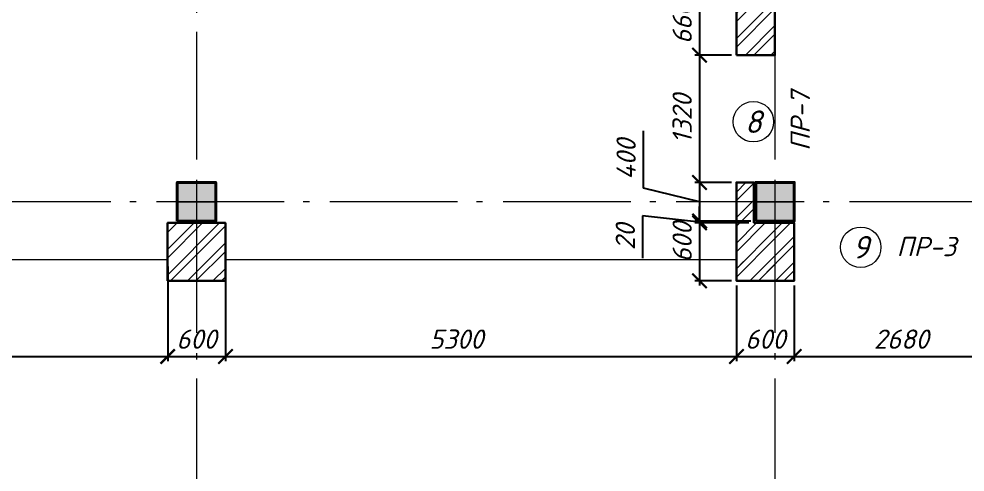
# Model space of a CAD drawing. Header units: millimetres. Extents: x -238377 to -11282, y -123214 to -44846.
# Drawn here: x -164343 to -154530, y -76014 to -71314 of the extents above; entities that cross this region are included whole.
import ezdxf
from ezdxf.enums import TextEntityAlignment as Align

# ---------------------------------------------------------------- set-up
doc = ezdxf.new("R2010")
doc.units = ezdxf.units.MM
doc.header["$MEASUREMENT"] = 0
doc.linetypes.add('Double Dashed', pattern=[1797.222233, 1325, -211.666656, 63.333344, -197.222233])
doc.linetypes.add('штриховаяX2', pattern=[38.1, 25.4, -12.7])
doc.layers.get('0').update_dxf_attribs({"lineweight": 5})
doc.layers.add('#Hatch', color=252, linetype='Continuous', lineweight=5, true_color=0x696969)
for name, color, linetype in [('#стены наруж', 7, 'Continuous'), ('колонны', 7, 'Continuous'), ('оси', 7, 'Continuous')]:
    doc.layers.add(name, color=color, linetype=linetype)
for name, color, linetype, lineweight in [('k_ Рамка', 7, 'Continuous', 50), ('колонны_Ном._пера__94', 252, 'Continuous', 13), ('колонны_Ном._пера__99', 7, 'Continuous', 40), ('оси_Ном._пера__96', 7, 'Continuous', 5), ('размеры', 7, 'Continuous', 5), ('чертеж_Ном._пера__96', 7, 'Continuous', 13)]:
    doc.layers.add(name, color=color, linetype=linetype, lineweight=lineweight)
doc.styles.get("Standard").update_dxf_attribs({"font": 'isocpeui.ttf'})
doc.styles.add('STEP PR', font='isocpeui.ttf')
doc.styles.add('СГЕНЕРИР_СТИЛЬ_3', font='gost_2_304-81_type.ttf')
doc.dimstyles.get("Standard").update_dxf_attribs({"dimtxt": 200, "dimasz": 150, "dimexe": 50, "dimexo": 50, "dimgap": 80, "dimtad": 1, "dimdec": 0, "dimzin": 0, "dimdsep": 46, "dimtxsty": 'Standard', "dimblk": 'ARCHTICK', "dimcen": 5, "dimdle": 50, "dimadec": 0, "dimazin": 0, "dimtfac": 1, "dimtdec": 0, "dimtofl": 0, "dimtmove": 1, "dimatfit": 3, "dimfxl": 1, "dimtolj": 1, "dimtzin": 0, "dimarcsym": 0})

# ---------------------------------------------------------------- blocks, each defined once
blk = doc.blocks.new('Стандартный маркер сетки_10')
at = {"layer": 'оси_Ном._пера__96', "linetype": 'Double Dashed'}
blk.add_line((900, 0), (20403.4, 0), dxfattribs=at)
at = {"layer": 'оси_Ном._пера__96', "style": 'СГЕНЕРИР_СТИЛЬ_3'}
blk.add_attdef('AC_MarkerText_1', text='', height=350, rotation=90, dxfattribs=at).set_placement((21973.1, -173.1), align=Align.BOTTOM_LEFT)
blk = doc.blocks.new('Стандартный маркер сетки_11')
at = {"layer": 'оси_Ном._пера__96', "linetype": 'Double Dashed'}
blk.add_line((900, 0), (20403.4, 0), dxfattribs=at)
at = {"layer": 'оси_Ном._пера__96', "style": 'СГЕНЕРИР_СТИЛЬ_3'}
blk.add_attdef('AC_MarkerText_1', text='', height=350, rotation=90, dxfattribs=at).set_placement((21973.1, -208.7), align=Align.BOTTOM_LEFT)
blk = doc.blocks.new('_ArchTick')
at = {"color": 0, "linetype": 'ByBlock', "const_width": 0.15}
blk.add_lwpolyline([(-0.5, -0.5), (0.5, 0.5)], dxfattribs=at)
blk = doc.blocks.new('*D52')
at = {"layer": 'Defpoints', "color": 0, "transparency": 16777216}
for p in [(-162800.3, -74305.6), (-168200.5, -74399.1), (-162800.3, -74815.4)]:
    blk.add_point(p, dxfattribs=at)
at = {"layer": 'размеры', "color": 0, "lineweight": -2, "transparency": 16777216}
for p, q in [((-162800.3, -74355.6), (-162800.3, -74865.4)), ((-168200.5, -74449.1), (-168200.5, -74865.4)), ((-168250.5, -74815.4), (-162750.3, -74815.4))]:
    blk.add_line(p, q, dxfattribs=at)
at = {"layer": 'размеры', "color": 0, "lineweight": -2, "transparency": 16777216, "xscale": 150, "yscale": 150, "zscale": 150, "rotation": 180}
blk.add_blockref('_ArchTick', (-168200.5, -74815.4), dxfattribs=at)
at = {"layer": 'размеры', "color": 0, "lineweight": -2, "transparency": 16777216, "xscale": 150, "yscale": 150, "zscale": 150}
blk.add_blockref('_ArchTick', (-162800.3, -74815.4), dxfattribs=at)
at = {"layer": 'размеры', "color": 0, "transparency": 16777216, "insert": (-165805.4, -74635.4), "char_height": 200, "attachment_point": 5}
blk.add_mtext('\\A1;5400', dxfattribs=at)
blk = doc.blocks.new('*D53')
at = {"layer": 'Defpoints', "color": 0, "transparency": 16777216}
for p in [(-162800.3, -73830.4), (-162200.3, -73950.4), (-162200.3, -74815.4)]:
    blk.add_point(p, dxfattribs=at)
at = {"layer": 'размеры', "color": 0, "lineweight": -2, "transparency": 16777216}
for p, q in [((-162800.3, -73880.4), (-162800.3, -74865.4)), ((-162200.3, -74000.4), (-162200.3, -74865.4)), ((-162850.3, -74815.4), (-162150.3, -74815.4))]:
    blk.add_line(p, q, dxfattribs=at)
at = {"layer": 'размеры', "color": 0, "lineweight": -2, "transparency": 16777216, "xscale": 150, "yscale": 150, "zscale": 150, "rotation": 180}
blk.add_blockref('_ArchTick', (-162800.3, -74815.4), dxfattribs=at)
at = {"layer": 'размеры', "color": 0, "lineweight": -2, "transparency": 16777216, "xscale": 150, "yscale": 150, "zscale": 150}
blk.add_blockref('_ArchTick', (-162200.3, -74815.4), dxfattribs=at)
at = {"layer": 'размеры', "color": 0, "transparency": 16777216, "insert": (-162501.2, -74635.4), "char_height": 200, "attachment_point": 5}
blk.add_mtext('\\A1;600', dxfattribs=at)
blk = doc.blocks.new('*D54')
at = {"layer": 'Defpoints', "color": 0, "transparency": 16777216}
for p in [(-162200.3, -74030.4), (-156901.5, -74030.4), (-156901.5, -74815.4)]:
    blk.add_point(p, dxfattribs=at)
at = {"layer": 'размеры', "color": 0, "lineweight": -2, "transparency": 16777216}
for p, q in [((-162200.3, -74080.4), (-162200.3, -74865.4)), ((-156901.5, -74080.4), (-156901.5, -74865.4)), ((-162250.3, -74815.4), (-156851.5, -74815.4))]:
    blk.add_line(p, q, dxfattribs=at)
at = {"layer": 'размеры', "color": 0, "lineweight": -2, "transparency": 16777216, "xscale": 150, "yscale": 150, "zscale": 150, "rotation": 180}
blk.add_blockref('_ArchTick', (-162200.3, -74815.4), dxfattribs=at)
at = {"layer": 'размеры', "color": 0, "lineweight": -2, "transparency": 16777216, "xscale": 150, "yscale": 150, "zscale": 150}
blk.add_blockref('_ArchTick', (-156901.5, -74815.4), dxfattribs=at)
at = {"layer": 'размеры', "color": 0, "transparency": 16777216, "insert": (-159805.4, -74635.4), "char_height": 200, "attachment_point": 5}
blk.add_mtext('\\A1;5300', dxfattribs=at)
blk = doc.blocks.new('Колонна_15_1', base_point=(22379, 71855.7))
at = {"layer": 'колонны_Ном._пера__94', "linetype": 'Continuous', "true_color": 0x7d7d7d}
blk.add_hatch(color=8, dxfattribs=at).paths.add_polyline_path([(22179, 71646.7), (22579, 71646.7), (22579, 72046.7), (22179, 72046.7)])
blk.add_hatch(color=8, dxfattribs=at).paths.add_polyline_path([(22179, 71646.7), (22579, 71646.7), (22579, 72046.7), (22179, 72046.7)])
at = {"layer": 'колонны_Ном._пера__99', "linetype": 'Continuous', "flags": 128}
blk.add_lwpolyline([(22179, 71646.7), (22579, 71646.7), (22579, 72046.7), (22179, 72046.7)], close=True, dxfattribs=at)
at = {"layer": 'колонны_Ном._пера__99', "color": 8, "linetype": 'Continuous', "true_color": 0x737373, "flags": 128}
blk.add_lwpolyline([(22179, 71646.7), (22579, 71646.7), (22579, 72046.7), (22179, 72046.7)], close=True, dxfattribs=at)
at = {"layer": 'оси_Ном._пера__96', "color": 253, "lineweight": 5, "true_color": 0x9c9c9c}
for points in [[(22379.3, 72046.7), (22379.3, 71646.7)], [(22379.3, 72046.7), (22379.3, 71646.7)], [(22179, 71846.7), (22579, 71846.7)], [(22179, 71846.7), (22579, 71846.7)]]:
    blk.add_lwpolyline(points, dxfattribs=at)
blk = doc.blocks.new('*D67')
at = {"layer": 'Defpoints', "color": 0, "transparency": 16777216}
for p in [(-156901.5, -74030.4), (-156301.8, -74030.4), (-156301.8, -74815.4)]:
    blk.add_point(p, dxfattribs=at)
at = {"layer": 'размеры', "color": 0, "lineweight": -2, "transparency": 16777216}
for p, q in [((-156901.5, -74080.4), (-156901.5, -74865.4)), ((-156301.8, -74080.4), (-156301.8, -74865.4)), ((-156951.5, -74815.4), (-156251.8, -74815.4))]:
    blk.add_line(p, q, dxfattribs=at)
at = {"layer": 'размеры', "color": 0, "lineweight": -2, "transparency": 16777216, "xscale": 150, "yscale": 150, "zscale": 150, "rotation": 180}
blk.add_blockref('_ArchTick', (-156901.5, -74815.4), dxfattribs=at)
at = {"layer": 'размеры', "color": 0, "lineweight": -2, "transparency": 16777216, "xscale": 150, "yscale": 150, "zscale": 150}
blk.add_blockref('_ArchTick', (-156301.8, -74815.4), dxfattribs=at)
at = {"layer": 'размеры', "color": 0, "transparency": 16777216, "insert": (-156601.1, -74635.4), "char_height": 200, "attachment_point": 5}
blk.add_mtext('\\A1;600', dxfattribs=at)
blk = doc.blocks.new('*D116')
at = {"layer": 'Defpoints', "color": 0, "transparency": 16777216}
for p in [(-156721.5, -71030.4), (-157284, -71690.4), (-156901.5, -71690.4)]:
    blk.add_point(p, dxfattribs=at)
at = {"layer": 'размеры', "color": 0, "lineweight": -2, "transparency": 16777216}
for p, q in [((-156771.5, -71030.4), (-157334, -71030.4)), ((-157284, -70980.4), (-157284, -71740.4)), ((-156951.5, -71690.4), (-157334, -71690.4))]:
    blk.add_line(p, q, dxfattribs=at)
at = {"layer": 'размеры', "color": 0, "lineweight": -2, "transparency": 16777216, "xscale": 150, "yscale": 150, "zscale": 150}
for p, rotation in [((-157284, -71030.4), 90), ((-157284, -71690.4), 270)]:
    blk.add_blockref('_ArchTick', p, dxfattribs=dict(at, rotation=rotation))
at = {"layer": 'размеры', "color": 0, "transparency": 16777216, "insert": (-157464, -71360.4), "char_height": 200, "attachment_point": 5, "rotation": 90}
blk.add_mtext('\\A1;660', dxfattribs=at)
blk = doc.blocks.new('*D117')
at = {"layer": 'Defpoints', "color": 0, "transparency": 16777216}
for p in [(-156901.5, -71690.4), (-157284, -73010.4), (-156901.5, -73010.4)]:
    blk.add_point(p, dxfattribs=at)
at = {"layer": 'размеры', "color": 0, "lineweight": -2, "transparency": 16777216}
for p, q in [((-156951.5, -71690.4), (-157334, -71690.4)), ((-157284, -71640.4), (-157284, -73060.4)), ((-156951.5, -73010.4), (-157334, -73010.4))]:
    blk.add_line(p, q, dxfattribs=at)
at = {"layer": 'размеры', "color": 0, "lineweight": -2, "transparency": 16777216, "xscale": 150, "yscale": 150, "zscale": 150}
for p, rotation in [((-157284, -71690.4), 90), ((-157284, -73010.4), 270)]:
    blk.add_blockref('_ArchTick', p, dxfattribs=dict(at, rotation=rotation))
at = {"layer": 'размеры', "color": 0, "transparency": 16777216, "insert": (-157464, -72350.4), "char_height": 200, "attachment_point": 5, "rotation": 90}
blk.add_mtext('\\A1;1320', dxfattribs=at)
blk = doc.blocks.new('*D118')
at = {"layer": 'Defpoints', "color": 0, "transparency": 16777216}
for p in [(-156901.5, -73010.4), (-157284, -73410.4), (-156701.5, -73410.4)]:
    blk.add_point(p, dxfattribs=at)
at = {"layer": 'размеры', "color": 0, "lineweight": -2, "transparency": 16777216}
for p, q in [((-157865.3, -73068.2), (-157865.3, -72473.5)), ((-156951.5, -73010.4), (-157334, -73010.4)), ((-157284, -72960.4), (-157284, -73460.4)), ((-157284, -73210.4), (-157865.3, -73068.2)), ((-156751.5, -73410.4), (-157334, -73410.4))]:
    blk.add_line(p, q, dxfattribs=at)
at = {"layer": 'размеры', "color": 0, "lineweight": -2, "transparency": 16777216, "xscale": 150, "yscale": 150, "zscale": 150}
for p, rotation in [((-157284, -73010.4), 90), ((-157284, -73410.4), 270)]:
    blk.add_blockref('_ArchTick', p, dxfattribs=dict(at, rotation=rotation))
at = {"layer": 'размеры', "color": 0, "transparency": 16777216, "insert": (-158045.3, -72770.9), "char_height": 200, "attachment_point": 5, "rotation": 90}
blk.add_mtext('\\A1;400', dxfattribs=at)
blk = doc.blocks.new('*D119')
at = {"layer": 'Defpoints', "color": 0, "transparency": 16777216}
for p in [(-157284, -73430.4), (-156721.5, -73430.4), (-156701.5, -73410.4)]:
    blk.add_point(p, dxfattribs=at)
at = {"layer": 'размеры', "color": 0, "lineweight": -2, "transparency": 16777216}
for p, q in [((-157284, -73410.4), (-157284, -73260.4)), ((-157284, -73420.4), (-157873.9, -73355.6)), ((-157873.9, -73355.6), (-157873.9, -73795.4)), ((-156751.5, -73410.4), (-157334, -73410.4)), ((-156771.5, -73430.4), (-157334, -73430.4)), ((-157284, -73410.4), (-157284, -73430.4)), ((-157284, -73430.4), (-157284, -73580.4))]:
    blk.add_line(p, q, dxfattribs=at)
at = {"layer": 'размеры', "color": 0, "lineweight": -2, "transparency": 16777216, "xscale": 150, "yscale": 150, "zscale": 150}
for p, rotation in [((-157284, -73410.4), 270), ((-157284, -73430.4), 90)]:
    blk.add_blockref('_ArchTick', p, dxfattribs=dict(at, rotation=rotation))
at = {"layer": 'размеры', "color": 0, "transparency": 16777216, "insert": (-158053.9, -73575.5), "char_height": 200, "attachment_point": 5, "rotation": 90}
blk.add_mtext('\\A1;20', dxfattribs=at)
blk = doc.blocks.new('*D120')
at = {"layer": 'Defpoints', "color": 0, "transparency": 16777216}
for p in [(-156721.5, -73430.4), (-157284, -74030.4), (-156901.5, -74030.4)]:
    blk.add_point(p, dxfattribs=at)
at = {"layer": 'размеры', "color": 0, "lineweight": -2, "transparency": 16777216}
for p, q in [((-157284, -73380.4), (-157284, -74080.4)), ((-156771.5, -73430.4), (-157334, -73430.4)), ((-156951.5, -74030.4), (-157334, -74030.4))]:
    blk.add_line(p, q, dxfattribs=at)
at = {"layer": 'размеры', "color": 0, "lineweight": -2, "transparency": 16777216, "xscale": 150, "yscale": 150, "zscale": 150}
for p, rotation in [((-157284, -73430.4), 90), ((-157284, -74030.4), 270)]:
    blk.add_blockref('_ArchTick', p, dxfattribs=dict(at, rotation=rotation))
at = {"layer": 'размеры', "color": 0, "transparency": 16777216, "insert": (-157464, -73630.4), "char_height": 200, "attachment_point": 5, "rotation": 90}
blk.add_mtext('\\A1;600', dxfattribs=at)
blk = doc.blocks.new('*D128')
at = {"layer": 'Defpoints', "color": 0, "transparency": 16777216}
for p in [(-153621.5, -73410.4), (-156301.8, -74030.4), (-153621.5, -74815.4)]:
    blk.add_point(p, dxfattribs=at)
at = {"layer": 'размеры', "color": 0, "lineweight": -2, "transparency": 16777216}
for p, q in [((-153621.5, -73460.4), (-153621.5, -74865.4)), ((-156301.8, -74080.4), (-156301.8, -74865.4)), ((-156351.8, -74815.4), (-153571.5, -74815.4))]:
    blk.add_line(p, q, dxfattribs=at)
at = {"layer": 'размеры', "color": 0, "lineweight": -2, "transparency": 16777216, "xscale": 150, "yscale": 150, "zscale": 150, "rotation": 180}
blk.add_blockref('_ArchTick', (-156301.8, -74815.4), dxfattribs=at)
at = {"layer": 'размеры', "color": 0, "lineweight": -2, "transparency": 16777216, "xscale": 150, "yscale": 150, "zscale": 150}
blk.add_blockref('_ArchTick', (-153621.5, -74815.4), dxfattribs=at)
at = {"layer": 'размеры', "color": 0, "transparency": 16777216, "insert": (-155191.3, -74635.4), "char_height": 200, "attachment_point": 5}
blk.add_mtext('\\A1;2680', dxfattribs=at)
blk = doc.blocks.new('*U225')
at = {"color": 0, "linetype": 'ByBlock', "lineweight": -2}
blk.add_circle((0, 0), 6, dxfattribs=at)
blk.add_attdef('Узел', text='', height=4, dxfattribs=at).set_placement((0, 0), align=Align.MIDDLE_CENTER)

msp = doc.modelspace()

# ---------------------------------------------------------------- hatches: boundary and pattern name
at = {"layer": '#Hatch'}
h = msp.add_hatch(dxfattribs=at)
h.set_pattern_fill('ANSI32', color=256, scale=500)
h.paths.add_polyline_path([(-156721.5, -71030.4), (-156721.5, -70610.4), (-156901.5, -70610.4), (-156901.5, -71690.4), (-156501.2, -71690.4), (-156501.2, -71030.4)])
h.paths.add_polyline_path([(-153221.5, -70610.4), (-153421.7, -70610.4), (-153421.5, -73210.4), (-153221.5, -73210.4)])
h.paths.add_polyline_path([(-153221.5, -73210.4), (-153421.5, -73210.4), (-153421.5, -73410.4), (-153221.5, -73410.4)])
h = msp.add_hatch(dxfattribs=at)
h.set_pattern_fill('ANSI32', color=256, scale=500)
h.set_pattern_definition([(45, (-0.3, 0), (-132.58252, 132.58252), []), (45, (88.1, 0), (-132.58252, 132.58252), [])])
h.paths.add_polyline_path([(-184001.5, -73430.4), (-184301.2, -73430.4), (-184301.2, -74030.4), (-184000.9, -74030.4)])
h.paths.add_polyline_path([(-183700.6, -73430.4), (-184001.5, -73430.4), (-184000.9, -74030.4), (-183700.6, -74030.4)])
h.paths.add_polyline_path([(-180501.5, -73430.4), (-180901.8, -73430.4), (-180901.8, -74030.3), (-180501.5, -74030.3)])
h.paths.add_polyline_path([(-180301.5, -73430.4), (-180501.5, -73430.4), (-180501.5, -74030.3), (-180301.5, -74030.3)])
h.paths.add_polyline_path([(-174501.5, -73430.4), (-174801.5, -73430.4), (-174801.5, -74030.4), (-174501.5, -74030.4)])
h.paths.add_polyline_path([(-174201.5, -73430.4), (-174501.5, -73430.4), (-174501.5, -74030.4), (-174201.5, -74030.4)])
h.paths.add_polyline_path([(-168501.5, -73430.4), (-168801.8, -73430.4), (-168801.8, -74030.4), (-168501.8, -74030.4)])
h.paths.add_polyline_path([(-168201.8, -73430.4), (-168501.5, -73430.4), (-168501.8, -74030.4), (-168201.8, -74030.4)])
h.paths.add_polyline_path([(-162501.5, -73430.4), (-162801.8, -73430.4), (-162801.8, -74030.4), (-162501.8, -74030.4)])
h.paths.add_polyline_path([(-162201.8, -73430.4), (-162501.5, -73430.4), (-162501.8, -74030.4), (-162201.8, -74030.4)])
h.paths.add_polyline_path([(-156501.5, -73430.4), (-156721.8, -73430.4), (-156721.8, -73210.4), (-156901.7, -73210.4), (-156901.7, -73830.4), (-156501.5, -73830.4)], flags=17)
h.paths.add_polyline_path([(-156301.6, -73430.4), (-156721.8, -73430.4), (-156721.8, -73010.4), (-156901.7, -73010.4), (-156901.7, -73830.4), (-156302.1, -73830.4), (-156302.1, -73830.4), (-156901.7, -73830.4), (-156901.7, -74030.4), (-156302.1, -74030.4), (-156302.1, -73830.4), (-156901.7, -73830.4), (-156901.7, -73830.4), (-156301.6, -73830.4)])
h = msp.add_hatch(dxfattribs=at)
h.set_pattern_fill('ANSI32', color=256, scale=500)
h.paths.add_polyline_path([(-156901.5, -74030.4), (-156501.2, -74030.4), (-156501.2, -73430.4), (-156721.5, -73430.4), (-156721.5, -73210.4), (-156901.5, -73210.4)])

# ---------------------------------------------------------------- linework, layer by layer
at = {"layer": '#стены наруж', "lineweight": 30}
for points in [[(-156901.5, -71690.4), (-156901.5, -70610.4), (-156721.5, -70610.4), (-156721.5, -71030.4), (-156501.2, -71030.4), (-156501.2, -71030.4), (-156501.2, -71690.4), (-156901.4, -71690.4)], [(-156721.5, -73430.4), (-156301.3, -73430.4), (-156301.8, -74030.4), (-156901.5, -74030.4), (-156901.5, -73010.4), (-156721.5, -73010.4), (-156721.5, -73430.4)]]:
    msp.add_lwpolyline(points, dxfattribs=at)
for points in [[(-162201.5, -74030.4), (-162201.5, -73430.4), (-162801.5, -73430.4), (-162801.5, -74030.4)], [(-162201.5, -74030.4), (-162201.5, -74030.4), (-162801.5, -74030.4), (-162801.5, -74030.4)]]:
    msp.add_lwpolyline(points, close=True, dxfattribs=at)
at = {"layer": 'Defpoints', "color": 8, "linetype": 'штриховаяX2', "lineweight": 5, "ltscale": 5, "true_color": 0x737373, "const_width": 0.5}
msp.add_lwpolyline([(-162301.2, -73010.4), (-162701.5, -73010.4), (-162700.7, -65010.4), (-162300.4, -65010.4)], close=True, dxfattribs=at)
at = {"layer": 'оси_Ном._пера__96', "linetype": 'Double Dashed'}
msp.add_line((-143619.1, -73210.4), (-216265.2, -73210.4), dxfattribs=at)
at = {"layer": 'чертеж_Ном._пера__96'}
for points in [[(-168201.5, -73810.4), (-162801.5, -73810.4)], [(-162201.5, -73810.4), (-156901.4, -73810.4)]]:
    msp.add_lwpolyline(points, dxfattribs=at)

# ---------------------------------------------------------------- block references
at = {"layer": 'колонны'}
for p in [(-162501.5, -73201.5), (-156501.5, -73201.5)]:
    msp.add_blockref('Колонна_15_1', p, dxfattribs=at)
at = {"layer": 'оси', "color": 251, "linetype": 'Continuous', "lineweight": 13, "zscale": 1000, "rotation": 270}
for name, p in [('Стандартный маркер сетки_10', (-162501.2, -63359)), ('Стандартный маркер сетки_11', (-156501.2, -63359))]:
    msp.add_blockref(name, p, dxfattribs=at)
at = {"layer": 'размеры'}
ref = msp.add_blockref('*U225', (-156725.3, -72379.8), dxfattribs=dict(at, xscale=35, yscale=35, zscale=35))
ref.add_attrib('Узел', '8', dxfattribs={"layer": '0', "color": 0, "linetype": 'ByBlock', "lineweight": -2, "height": 233.3}).set_placement((-156725.3, -72379.8), align=Align.MIDDLE_CENTER)
ref = msp.add_blockref('*U225', (-155611.7, -73682.2), dxfattribs=dict(at, xscale=35, yscale=35, zscale=35))
ref.add_attrib('Узел', '9', dxfattribs={"layer": '0', "color": 0, "linetype": 'ByBlock', "lineweight": -2, "height": 233.3}).set_placement((-155611.7, -73682.2), align=Align.MIDDLE_CENTER)

# ---------------------------------------------------------------- texts
at = {"layer": 'k_ Рамка', "color": 7, "style": 'STEP PR'}
msp.add_text('ПР-7', height=200, rotation=90, dxfattribs=at).set_placement((-156138.5, -72682.2))
msp.add_text('ПР-3', height=200, dxfattribs=at).set_placement((-155239.7, -73775.4))

# ---------------------------------------------------------------- dimensions: what is measured, and where the dimension line sits
at = {"layer": 'размеры'}
for base, p1, p2, picture, middle in [((-157284, -71690.4), (-156721.5, -71030.4), (-156901.5, -71690.4), '*D116', (-157464, -71360.4)), ((-157284, -73010.4), (-156901.5, -71690.4), (-156901.5, -73010.4), '*D117', (-157464, -72350.4))]:
    dim = msp.add_linear_dim(base=base, p1=p1, p2=p2, angle=90, dimstyle='Standard', dxfattribs=at)
    dim.commit()
    dim.dimension.update_dxf_attribs({"geometry": picture, "text_midpoint": middle})
for base, p1, p2, picture, middle in [((-157284, -73410.4), (-156901.5, -73010.4), (-156701.5, -73410.4), '*D118', (-157865.3, -72988.2)), ((-157284, -73430.4), (-156701.5, -73410.4), (-156721.5, -73430.4), '*D119', (-157873.9, -73435.6)), ((-157284, -74030.4), (-156721.5, -73430.4), (-156901.5, -74030.4), '*D120', (-157284, -73630.4))]:
    dim = msp.add_linear_dim(base=base, p1=p1, p2=p2, angle=90, dimstyle='Standard', dxfattribs=at)
    dim.commit()
    dim.dimension.update_dxf_attribs({"geometry": picture, "text_midpoint": middle, "dimtype": 160})
for base, p1, p2, picture, middle in [((-153621.5, -74815.4), (-156301.8, -74030.4), (-153621.5, -73410.4), '*D128', (-155191.3, -74815.4)), ((-162200.3, -74815.4), (-162800.3, -73830.4), (-162200.3, -73950.4), '*D53', (-162501.2, -74815.4)), ((-156301.8, -74815.4), (-156901.5, -74030.4), (-156301.8, -74030.4), '*D67', (-156601.1, -74815.4)), ((-162800.3, -74815.4), (-168200.5, -74399.1), (-162800.3, -74305.6), '*D52', (-165805.4, -74815.4))]:
    dim = msp.add_linear_dim(base=base, p1=p1, p2=p2, dimstyle='Standard', dxfattribs=at)
    dim.commit()
    dim.dimension.update_dxf_attribs({"geometry": picture, "text_midpoint": middle, "dimtype": 160})
dim = msp.add_linear_dim(base=(-156901.5, -74815.4), p1=(-162200.3, -74030.4), p2=(-156901.5, -74030.4), dimstyle='Standard', override={"dimrnd": 5}, dxfattribs=at)
dim.commit()
dim.dimension.update_dxf_attribs({"geometry": '*D54', "text_midpoint": (-159805.4, -74815.4), "dimtype": 160})

doc.saveas('drawing.dxf')
